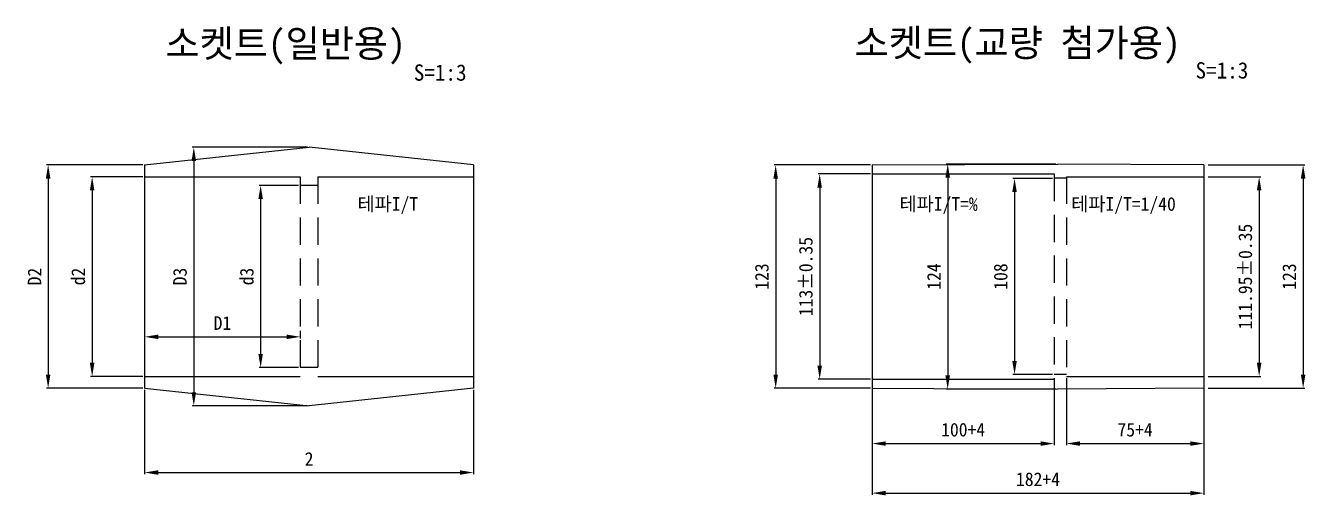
# Model space of a CAD drawing. Extents: x -1373 to 1338, y -24 to 500.
# Drawn here: x -1373 to -668, y 197 to 456 of the extents above; entities that cross this region are included whole.
import ezdxf

# ---------------------------------------------------------------- set-up
doc = ezdxf.new("R2010")
doc.units = 0
doc.header["$LTSCALE"] = 10
doc.linetypes.add('A-DASHD01', pattern=[0.75, 0.5, -0.25])
for name, color, linetype in [('TN-DIMS', 1, 'Continuous'), ('TN-LINE', 7, 'Continuous'), ('TN-TEX1', 6, 'Continuous'), ('TN-TEXT', 3, 'Continuous')]:
    doc.layers.add(name, color=color, linetype=linetype)
doc.styles.add('D', font='GulimChe.ttf')
doc.dimstyles.new('D', dxfattribs={"dimtxt": 2.5, "dimasz": 2.5, "dimexe": 1.25, "dimexo": 2, "dimgap": 1, "dimtad": 1, "dimdec": 0, "dimtxsty": 'D', "dimcen": 2.5, "dimclrd": 9, "dimclre": 9, "dimclrt": 9, "dimadec": 0, "dimazin": 0, "dimtfac": 1, "dimtdec": 0, "dimtmove": 0, "dimatfit": 3, "dimfxl": 0, "dimarcsym": 0})

# ---------------------------------------------------------------- blocks, each defined once
blk = doc.blocks.new('*D79')
at = {"layer": 'DEFPOINTS', "color": 0}
for p in [(-1307.67, 256.1), (-1126.41, 256.1), (-1126.41, 209.62)]:
    blk.add_point(p, dxfattribs=at)
at = {"layer": 'TN-DIMS', "lineweight": -2}
for p, q in [((-1307.67, 255.2), (-1307.67, 208.72)), ((-1126.41, 255.2), (-1126.41, 208.72)), ((-1300.17, 209.62), (-1133.91, 209.62))]:
    blk.add_line(p, q, dxfattribs=at)
at = {"layer": 'TN-DIMS'}
for points in [[(-1300.17, 210.87), (-1300.17, 208.37), (-1307.67, 209.62)], [(-1133.91, 210.87), (-1133.91, 208.37), (-1126.41, 209.62)]]:
    blk.add_solid(points, dxfattribs=at)
at = {"layer": 'TN-DIMS', "color": 3, "insert": (-1217.04, 217.12), "char_height": 7.5, "attachment_point": 5, "style": 'D'}
blk.add_mtext('2', dxfattribs=at)
blk = doc.blocks.new('*D80')
at = {"layer": 'DEFPOINTS', "color": 0}
for p in [(-1307.67, 379.1), (-1360.8, 256.1), (-1307.67, 256.1)]:
    blk.add_point(p, dxfattribs=at)
at = {"layer": 'TN-DIMS', "lineweight": -2}
for p, q in [((-1308.57, 379.1), (-1361.7, 379.1)), ((-1360.8, 371.6), (-1360.8, 263.6)), ((-1308.57, 256.1), (-1361.7, 256.1))]:
    blk.add_line(p, q, dxfattribs=at)
at = {"layer": 'TN-DIMS'}
for points in [[(-1362.05, 371.6), (-1359.55, 371.6), (-1360.8, 379.1)], [(-1362.05, 263.6), (-1359.55, 263.6), (-1360.8, 256.1)]]:
    blk.add_solid(points, dxfattribs=at)
at = {"layer": 'TN-DIMS', "color": 3, "insert": (-1368.3, 317.6), "char_height": 7.5, "attachment_point": 5, "rotation": 90, "style": 'D'}
blk.add_mtext('D2', dxfattribs=at)
blk = doc.blocks.new('*D81')
at = {"layer": 'DEFPOINTS', "color": 0}
for p in [(-1307.67, 372.62), (-1336.56, 262.57), (-1307.67, 262.57)]:
    blk.add_point(p, dxfattribs=at)
at = {"layer": 'TN-DIMS', "lineweight": -2}
for p, q in [((-1308.57, 372.62), (-1337.46, 372.62)), ((-1336.56, 365.12), (-1336.56, 270.07)), ((-1308.57, 262.57), (-1337.46, 262.57))]:
    blk.add_line(p, q, dxfattribs=at)
at = {"layer": 'TN-DIMS'}
for points in [[(-1337.81, 365.12), (-1335.31, 365.12), (-1336.56, 372.62)], [(-1337.81, 270.07), (-1335.31, 270.07), (-1336.56, 262.57)]]:
    blk.add_solid(points, dxfattribs=at)
at = {"layer": 'TN-DIMS', "color": 3, "insert": (-1344.16, 317.6), "char_height": 7.5, "attachment_point": 5, "rotation": 90, "style": 'D'}
blk.add_mtext('d2', dxfattribs=at)
blk = doc.blocks.new('*D82')
at = {"layer": 'DEFPOINTS', "color": 0}
for p in [(-1217.04, 388.81), (-1280.54, 246.39), (-1217.04, 246.39)]:
    blk.add_point(p, dxfattribs=at)
at = {"layer": 'TN-DIMS', "lineweight": -2}
for p, q in [((-1217.94, 388.81), (-1281.44, 388.81)), ((-1280.54, 381.31), (-1280.54, 253.89)), ((-1217.94, 246.39), (-1281.44, 246.39))]:
    blk.add_line(p, q, dxfattribs=at)
at = {"layer": 'TN-DIMS'}
for points in [[(-1281.79, 381.31), (-1279.29, 381.31), (-1280.54, 388.81)], [(-1281.79, 253.89), (-1279.29, 253.89), (-1280.54, 246.39)]]:
    blk.add_solid(points, dxfattribs=at)
at = {"layer": 'TN-DIMS', "color": 3, "insert": (-1288.13, 317.6), "char_height": 7.5, "attachment_point": 5, "rotation": 90, "style": 'D'}
blk.add_mtext('D3', dxfattribs=at)
blk = doc.blocks.new('*D83')
at = {"layer": 'DEFPOINTS', "color": 0}
for p in [(-1307.67, 288.63), (-1221.89, 288.63), (-1221.89, 284.39)]:
    blk.add_point(p, dxfattribs=at)
at = {"layer": 'TN-DIMS', "lineweight": -2}
for p, q in [((-1307.67, 287.73), (-1307.67, 283.49)), ((-1300.17, 284.39), (-1229.39, 284.39)), ((-1221.89, 287.73), (-1221.89, 283.49))]:
    blk.add_line(p, q, dxfattribs=at)
at = {"layer": 'TN-DIMS'}
for points in [[(-1300.17, 285.64), (-1300.17, 283.14), (-1307.67, 284.39)], [(-1229.39, 285.64), (-1229.39, 283.14), (-1221.89, 284.39)]]:
    blk.add_solid(points, dxfattribs=at)
at = {"layer": 'TN-DIMS', "color": 3, "insert": (-1264.78, 291.99), "char_height": 7.5, "attachment_point": 5, "style": 'D'}
blk.add_mtext('D1', dxfattribs=at)
blk = doc.blocks.new('*D84')
at = {"layer": 'DEFPOINTS', "color": 0}
for p in [(-1221.89, 367.77), (-1243.73, 267.43), (-1221.89, 267.43)]:
    blk.add_point(p, dxfattribs=at)
at = {"layer": 'TN-DIMS', "lineweight": -2}
for p, q in [((-1222.79, 367.77), (-1244.63, 367.77)), ((-1243.73, 360.27), (-1243.73, 274.93)), ((-1222.79, 267.43), (-1244.63, 267.43))]:
    blk.add_line(p, q, dxfattribs=at)
at = {"layer": 'TN-DIMS'}
for points in [[(-1244.98, 360.27), (-1242.48, 360.27), (-1243.73, 367.77)], [(-1244.98, 274.93), (-1242.48, 274.93), (-1243.73, 267.43)]]:
    blk.add_solid(points, dxfattribs=at)
at = {"layer": 'TN-DIMS', "color": 3, "insert": (-1251.32, 317.6), "char_height": 7.5, "attachment_point": 5, "rotation": 90, "style": 'D'}
blk.add_mtext('d3', dxfattribs=at)
blk = doc.blocks.new('*D85')
at = {"layer": 'DEFPOINTS', "color": 0}
for p in [(-906.85, 256.1), (-724.07, 256.1), (-724.07, 198.27)]:
    blk.add_point(p, dxfattribs=at)
at = {"layer": 'TN-DIMS', "lineweight": -2}
for p, q in [((-906.85, 255.2), (-906.85, 197.37)), ((-724.07, 255.2), (-724.07, 197.37)), ((-899.35, 198.27), (-731.57, 198.27))]:
    blk.add_line(p, q, dxfattribs=at)
at = {"layer": 'TN-DIMS'}
for points in [[(-899.35, 199.52), (-899.35, 197.02), (-906.85, 198.27)], [(-731.57, 199.52), (-731.57, 197.02), (-724.07, 198.27)]]:
    blk.add_solid(points, dxfattribs=at)
at = {"layer": 'TN-DIMS', "color": 3, "insert": (-815.46, 205.87), "char_height": 7.5, "attachment_point": 5, "style": 'D'}
blk.add_mtext('182+4', dxfattribs=at)
blk = doc.blocks.new('*D86')
at = {"layer": 'DEFPOINTS', "color": 0}
for p in [(-806.56, 371.6), (-828.39, 263.6), (-806.56, 263.6)]:
    blk.add_point(p, dxfattribs=at)
at = {"layer": 'TN-DIMS', "lineweight": -2}
for p, q in [((-807.46, 371.6), (-829.29, 371.6)), ((-828.39, 364.1), (-828.39, 271.1)), ((-807.46, 263.6), (-829.29, 263.6))]:
    blk.add_line(p, q, dxfattribs=at)
at = {"layer": 'TN-DIMS'}
for points in [[(-829.64, 364.1), (-827.14, 364.1), (-828.39, 371.6)], [(-829.64, 271.1), (-827.14, 271.1), (-828.39, 263.6)]]:
    blk.add_solid(points, dxfattribs=at)
at = {"layer": 'TN-DIMS', "color": 3, "insert": (-835.99, 317.6), "char_height": 7.5, "attachment_point": 5, "rotation": 90, "style": 'D'}
blk.add_mtext('108', dxfattribs=at)
blk = doc.blocks.new('*D87')
at = {"layer": 'DEFPOINTS', "color": 0}
for p in [(-804.7, 379.6), (-865.21, 255.6), (-804.7, 255.6)]:
    blk.add_point(p, dxfattribs=at)
at = {"layer": 'TN-DIMS', "lineweight": -2}
for p, q in [((-805.6, 379.6), (-866.11, 379.6)), ((-865.21, 372.1), (-865.21, 263.1)), ((-805.6, 255.6), (-866.11, 255.6))]:
    blk.add_line(p, q, dxfattribs=at)
at = {"layer": 'TN-DIMS'}
for points in [[(-866.46, 372.1), (-863.96, 372.1), (-865.21, 379.6)], [(-866.46, 263.1), (-863.96, 263.1), (-865.21, 255.6)]]:
    blk.add_solid(points, dxfattribs=at)
at = {"layer": 'TN-DIMS', "color": 3, "insert": (-872.81, 317.6), "char_height": 7.5, "attachment_point": 5, "rotation": 90, "style": 'D'}
blk.add_mtext('124', dxfattribs=at)
blk = doc.blocks.new('*D88')
at = {"layer": 'DEFPOINTS', "color": 0}
for p in [(-906.85, 374.12), (-935.74, 261.07), (-906.85, 261.07)]:
    blk.add_point(p, dxfattribs=at)
at = {"layer": 'TN-DIMS', "lineweight": -2}
for p, q in [((-907.75, 374.12), (-936.64, 374.12)), ((-935.74, 366.62), (-935.74, 268.57)), ((-907.75, 261.07), (-936.64, 261.07))]:
    blk.add_line(p, q, dxfattribs=at)
at = {"layer": 'TN-DIMS'}
for points in [[(-936.99, 366.62), (-934.49, 366.62), (-935.74, 374.12)], [(-936.99, 268.57), (-934.49, 268.57), (-935.74, 261.07)]]:
    blk.add_solid(points, dxfattribs=at)
at = {"layer": 'TN-DIMS', "color": 3, "insert": (-943.34, 317.6), "char_height": 7.5, "attachment_point": 5, "rotation": 90, "style": 'D'}
blk.add_mtext('113±0.35', dxfattribs=at)
blk = doc.blocks.new('*D1')
at = {"layer": 'DEFPOINTS', "color": 0}
for p in [(-906.85, 379.1), (-959.98, 256.1), (-906.85, 256.1)]:
    blk.add_point(p, dxfattribs=at)
at = {"layer": 'TN-DIMS', "lineweight": -2}
for p, q in [((-907.75, 379.1), (-960.88, 379.1)), ((-959.98, 371.6), (-959.98, 263.6)), ((-907.75, 256.1), (-960.88, 256.1))]:
    blk.add_line(p, q, dxfattribs=at)
at = {"layer": 'TN-DIMS'}
for points in [[(-961.23, 371.6), (-958.73, 371.6), (-959.98, 379.1)], [(-961.23, 263.6), (-958.73, 263.6), (-959.98, 256.1)]]:
    blk.add_solid(points, dxfattribs=at)
at = {"layer": 'TN-DIMS', "color": 3, "insert": (-967.58, 317.6), "char_height": 7.5, "attachment_point": 5, "rotation": 90, "style": 'D'}
blk.add_mtext('123', dxfattribs=at)
blk = doc.blocks.new('*D2')
at = {"layer": 'DEFPOINTS', "color": 0}
for p in [(-906.85, 262.57), (-806.56, 262.57), (-806.56, 225.58)]:
    blk.add_point(p, dxfattribs=at)
at = {"layer": 'TN-DIMS', "lineweight": -2}
for p, q in [((-906.85, 261.67), (-906.85, 224.68)), ((-806.56, 261.67), (-806.56, 224.68)), ((-899.35, 225.58), (-814.06, 225.58))]:
    blk.add_line(p, q, dxfattribs=at)
at = {"layer": 'TN-DIMS'}
for points in [[(-899.35, 226.83), (-899.35, 224.33), (-906.85, 225.58)], [(-814.06, 226.83), (-814.06, 224.33), (-806.56, 225.58)]]:
    blk.add_solid(points, dxfattribs=at)
at = {"layer": 'TN-DIMS', "color": 3, "insert": (-856.7, 233.18), "char_height": 7.5, "attachment_point": 5, "style": 'D'}
blk.add_mtext('100+4', dxfattribs=at)
blk = doc.blocks.new('*D3')
at = {"layer": 'DEFPOINTS', "color": 0}
for p in [(-799.85, 262.57), (-724.07, 262.57), (-724.07, 225.58)]:
    blk.add_point(p, dxfattribs=at)
at = {"layer": 'TN-DIMS', "lineweight": -2}
for p, q in [((-799.85, 261.67), (-799.85, 224.68)), ((-724.07, 261.67), (-724.07, 224.68)), ((-792.35, 225.58), (-731.57, 225.58))]:
    blk.add_line(p, q, dxfattribs=at)
at = {"layer": 'TN-DIMS'}
for points in [[(-792.35, 226.83), (-792.35, 224.33), (-799.85, 225.58)], [(-731.57, 226.83), (-731.57, 224.33), (-724.07, 225.58)]]:
    blk.add_solid(points, dxfattribs=at)
at = {"layer": 'TN-DIMS', "color": 3, "insert": (-761.96, 233.18), "char_height": 7.5, "attachment_point": 5, "style": 'D'}
blk.add_mtext('75+4', dxfattribs=at)
blk = doc.blocks.new('*D4')
at = {"layer": 'DEFPOINTS', "color": 0}
for p in [(-722.52, 372.62), (-722.52, 262.57), (-693.63, 262.57)]:
    blk.add_point(p, dxfattribs=at)
at = {"layer": 'TN-DIMS', "lineweight": -2}
for p, q in [((-721.62, 372.62), (-692.73, 372.62)), ((-693.63, 365.12), (-693.63, 270.07)), ((-721.62, 262.57), (-692.73, 262.57))]:
    blk.add_line(p, q, dxfattribs=at)
at = {"layer": 'TN-DIMS'}
for points in [[(-694.88, 365.12), (-692.38, 365.12), (-693.63, 372.62)], [(-694.88, 270.07), (-692.38, 270.07), (-693.63, 262.57)]]:
    blk.add_solid(points, dxfattribs=at)
at = {"layer": 'TN-DIMS', "color": 3, "insert": (-701.23, 317.6), "char_height": 7.5, "attachment_point": 5, "rotation": 90, "style": 'D'}
blk.add_mtext('111.95±0.35', dxfattribs=at)
blk = doc.blocks.new('*D5')
at = {"layer": 'DEFPOINTS', "color": 0}
for p in [(-722.52, 379.1), (-722.52, 256.1), (-669.39, 256.1)]:
    blk.add_point(p, dxfattribs=at)
at = {"layer": 'TN-DIMS', "lineweight": -2}
for p, q in [((-721.62, 379.1), (-668.49, 379.1)), ((-669.39, 371.6), (-669.39, 263.6)), ((-721.62, 256.1), (-668.49, 256.1))]:
    blk.add_line(p, q, dxfattribs=at)
at = {"layer": 'TN-DIMS'}
for points in [[(-670.64, 371.6), (-668.14, 371.6), (-669.39, 379.1)], [(-670.64, 263.6), (-668.14, 263.6), (-669.39, 256.1)]]:
    blk.add_solid(points, dxfattribs=at)
at = {"layer": 'TN-DIMS', "color": 3, "insert": (-676.99, 317.6), "char_height": 7.5, "attachment_point": 5, "rotation": 90, "style": 'D'}
blk.add_mtext('123', dxfattribs=at)

msp = doc.modelspace()

# ---------------------------------------------------------------- linework, layer by layer
at = {"layer": 'TN-LINE'}
for p, q in [((-1307.67, 379.1), (-1217.04, 388.81)), ((-1126.41, 379.1), (-1217.04, 388.81)), ((-1307.67, 379.1), (-1307.67, 256.1)), ((-1126.41, 379.1), (-1126.41, 256.1)), ((-906.85, 379.1), (-804.7, 379.6)), ((-906.85, 379.1), (-906.85, 256.1)), ((-906.85, 374.12), (-806.56, 374.12)), ((-724.07, 379.1), (-804.7, 379.6)), ((-724.07, 379.1), (-724.07, 256.1)), ((-1307.67, 372.62), (-1221.89, 372.62)), ((-1212.18, 367.77), (-1221.89, 367.77)), ((-1212.18, 372.62), (-1126.41, 372.62)), ((-799.85, 371.74), (-806.56, 371.74)), ((-799.85, 372.62), (-724.07, 372.62)), ((-1307.67, 262.57), (-1221.89, 262.57)), ((-1212.18, 267.43), (-1221.89, 267.43)), ((-1212.18, 262.57), (-1126.41, 262.57)), ((-906.85, 261.07), (-806.56, 261.07)), ((-799.85, 263.6), (-806.56, 263.6)), ((-799.85, 262.57), (-724.07, 262.57)), ((-1307.67, 256.1), (-1217.04, 246.39)), ((-1126.41, 256.1), (-1217.04, 246.39)), ((-906.85, 256.1), (-804.7, 255.6)), ((-724.07, 256.1), (-804.7, 255.6))]:
    msp.add_line(p, q, dxfattribs=at)
at = {"layer": 'TN-LINE', "linetype": 'A-DASHD01', "ltscale": 3}
for p, q in [((-806.56, 374.12), (-806.56, 261.07)), ((-1221.89, 372.62), (-1221.89, 262.57)), ((-1212.18, 372.62), (-1212.18, 262.57)), ((-799.85, 372.62), (-799.85, 262.57))]:
    msp.add_line(p, q, dxfattribs=at)

# ---------------------------------------------------------------- texts
at = {"layer": 'TN-TEX1', "style": 'D'}
for s, height, p in [('소켓트(일반용)', 15, (-1296.17, 438.48)), ('소켓트(교량 첨가용)', 15, (-916.54, 438.86)), ('S=1:3', 9, (-1159.35, 425.5)), ('S=1:3', 9, (-728.66, 426.71))]:
    msp.add_text(s, height=height, dxfattribs=at).set_placement(p)
at = {"layer": 'TN-TEXT', "style": 'D'}
for s, p in [('테파I/T', (-1190.35, 353.84)), ('테파I/T=%', (-891.72, 353.84)), ('테파I/T=1/40', (-797.14, 353.84))]:
    msp.add_text(s, height=7.5, dxfattribs=at).set_placement(p)

# ---------------------------------------------------------------- dimensions: what is measured, and where the dimension line sits
at = {"layer": 'TN-DIMS'}
for base, p1, p2, angle, text, picture, middle in [((-1280.54, 246.39), (-1217.04, 388.81), (-1217.04, 246.39), 90, 'D3', '*D82', (-1288.13, 317.6)), ((-1360.8, 256.1), (-1307.67, 379.1), (-1307.67, 256.1), 90, 'D2', '*D80', (-1368.3, 317.6)), ((-959.98, 256.1), (-906.85, 379.1), (-906.85, 256.1), 90, '123', '*D1', (-967.58, 317.6)), ((-935.74, 261.07), (-906.85, 374.12), (-906.85, 261.07), 90, '113±0.35', '*D88', (-943.34, 317.6)), ((-865.21, 255.6), (-804.7, 379.6), (-804.7, 255.6), 90, '124', '*D87', (-872.81, 317.6)), ((-669.39, 256.1), (-722.52, 379.1), (-722.52, 256.1), 270, '123', '*D5', (-676.99, 317.6)), ((-1336.56, 262.57), (-1307.67, 372.62), (-1307.67, 262.57), 90, 'd2', '*D81', (-1344.16, 317.6)), ((-1243.73, 267.43), (-1221.89, 367.77), (-1221.89, 267.43), 90, 'd3', '*D84', (-1251.32, 317.6)), ((-828.39, 263.6), (-806.56, 371.6), (-806.56, 263.6), 90, '108', '*D86', (-835.99, 317.6)), ((-693.63, 262.57), (-722.52, 372.62), (-722.52, 262.57), 270, '111.95±0.35', '*D4', (-701.23, 317.6))]:
    dim = msp.add_linear_dim(base=base, p1=p1, p2=p2, angle=angle, text=text, dimstyle='D', override={"dimscale": 3, "dimexe": 0.3, "dimexo": 0.3, "dimgap": 1.25, "dimlunit": 6, "dimclrd": 256, "dimclre": 256, "dimclrt": 3, "dimtix": 1, "dimtmove": 2}, dxfattribs=at)
    dim.commit()
    dim.dimension.update_dxf_attribs({"geometry": picture, "text_midpoint": middle})
for base, p1, p2, text, picture, middle in [((-1221.89, 284.39), (-1307.67, 288.63), (-1221.89, 288.63), 'D1', '*D83', (-1264.78, 291.99)), ((-806.56, 225.58), (-906.85, 262.57), (-806.56, 262.57), '100+4', '*D2', (-856.7, 233.18)), ((-724.07, 225.58), (-799.85, 262.57), (-724.07, 262.57), '75+4', '*D3', (-761.96, 233.18)), ((-1126.41, 209.62), (-1307.67, 256.1), (-1126.41, 256.1), '2', '*D79', (-1217.04, 217.12)), ((-724.07, 198.27), (-906.85, 256.1), (-724.07, 256.1), '182+4', '*D85', (-815.46, 205.87))]:
    dim = msp.add_linear_dim(base=base, p1=p1, p2=p2, text=text, dimstyle='D', override={"dimscale": 3, "dimexe": 0.3, "dimexo": 0.3, "dimgap": 1.25, "dimlunit": 6, "dimclrd": 256, "dimclre": 256, "dimclrt": 3, "dimtix": 1, "dimtmove": 2}, dxfattribs=at)
    dim.commit()
    dim.dimension.update_dxf_attribs({"geometry": picture, "text_midpoint": middle})

doc.saveas('drawing.dxf')
